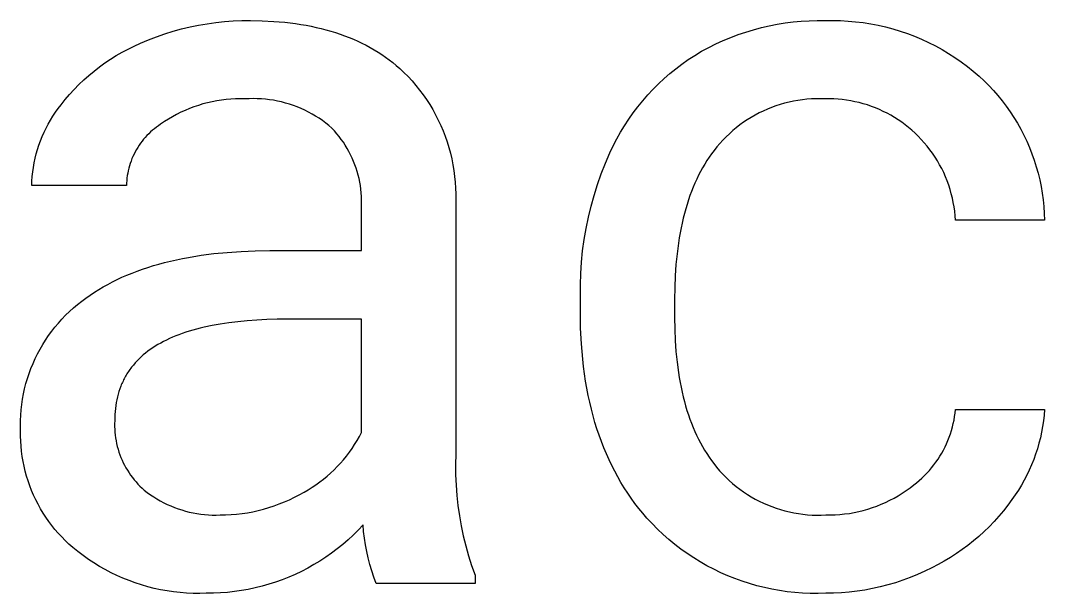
# Model space of a CAD drawing. Header units: millimetres. Extents: x -2163 to 4354, y -841 to 3711.
# Drawn here: x 4150.5 to 4214.8, y -265 to -229 of the extents above; entities that cross this region are included whole.
import ezdxf

# ---------------------------------------------------------------- set-up
doc = ezdxf.new("R2010")
doc.units = ezdxf.units.MM
doc.header["$MEASUREMENT"] = 0
doc.layers.add('Domyślny', color=7, linetype='Continuous', true_color=0x000000)

msp = doc.modelspace()

# ---------------------------------------------------------------- linework, layer by layer
at = {"layer": 'Domyślny'}
for p, q in [((4160.1, -229.704), (4160.628, -229.559)), ((4160.628, -229.559), (4161.16, -229.431)), ((4161.16, -229.431), (4161.697, -229.321)), ((4161.697, -229.321), (4162.236, -229.228)), ((4162.236, -229.228), (4162.779, -229.153)), ((4162.779, -229.153), (4163.323, -229.096)), ((4163.323, -229.096), (4163.87, -229.057)), ((4163.87, -229.057), (4164.417, -229.037)), ((4164.417, -229.037), (4164.964, -229.034)), ((4164.964, -229.034), (4165.701, -229.046)), ((4165.701, -229.046), (4166.418, -229.081)), ((4166.418, -229.081), (4166.769, -229.107)), ((4166.769, -229.107), (4167.115, -229.139)), ((4167.115, -229.139), (4167.456, -229.177)), ((4167.456, -229.177), (4167.791, -229.221)), ((4167.791, -229.221), (4168.122, -229.271)), ((4168.122, -229.271), (4168.448, -229.327)), ((4168.448, -229.327), (4168.768, -229.388)), ((4168.768, -229.388), (4169.084, -229.456)), ((4169.084, -229.456), (4169.394, -229.529)), ((4169.394, -229.529), (4169.699, -229.608)), ((4169.699, -229.608), (4169.999, -229.693)), ((4196.071, -229.749), (4196.555, -229.603)), ((4196.555, -229.603), (4197.044, -229.473)), ((4197.044, -229.473), (4197.537, -229.359)), ((4197.537, -229.359), (4198.033, -229.262)), ((4198.033, -229.262), (4198.532, -229.182)), ((4198.532, -229.182), (4199.034, -229.119)), ((4199.034, -229.119), (4199.538, -229.072)), ((4199.538, -229.072), (4200.042, -229.042)), ((4200.042, -229.042), (4200.548, -229.03)), ((4200.548, -229.03), (4201.054, -229.034)), ((4201.054, -229.034), (4201.532, -229.026)), ((4201.532, -229.026), (4202.01, -229.035)), ((4202.01, -229.035), (4202.488, -229.06)), ((4202.488, -229.06), (4202.965, -229.102)), ((4202.965, -229.102), (4203.44, -229.16)), ((4203.44, -229.16), (4203.913, -229.234)), ((4203.913, -229.234), (4204.382, -229.325)), ((4204.382, -229.325), (4204.849, -229.432)), ((4204.849, -229.432), (4205.311, -229.554)), ((4205.311, -229.554), (4205.769, -229.693)), ((4158.045, -230.458), (4158.549, -230.244)), ((4158.549, -230.244), (4159.06, -230.047)), ((4159.06, -230.047), (4159.577, -229.867)), ((4159.577, -229.867), (4160.1, -229.704)), ((4169.999, -229.693), (4170.295, -229.784)), ((4170.295, -229.784), (4170.585, -229.88)), ((4170.585, -229.88), (4170.87, -229.983)), ((4170.87, -229.983), (4171.15, -230.091)), ((4171.15, -230.091), (4171.425, -230.205)), ((4171.425, -230.205), (4171.695, -230.325)), ((4194.652, -230.284), (4195.119, -230.09)), ((4195.119, -230.09), (4195.592, -229.911)), ((4195.592, -229.911), (4196.071, -229.749)), ((4205.769, -229.693), (4206.222, -229.848)), ((4206.222, -229.848), (4206.669, -230.017)), ((4206.669, -230.017), (4207.111, -230.203)), ((4207.111, -230.203), (4207.545, -230.403)), ((4156.9, -231.02), (4157.275, -230.819)), ((4157.275, -230.819), (4157.657, -230.632)), ((4157.657, -230.632), (4158.045, -230.458)), ((4171.695, -230.325), (4171.96, -230.451)), ((4171.96, -230.451), (4172.219, -230.583)), ((4172.219, -230.583), (4172.474, -230.721)), ((4172.474, -230.721), (4172.724, -230.864)), ((4172.724, -230.864), (4172.968, -231.013)), ((4193.294, -230.959), (4193.739, -230.719)), ((4193.739, -230.719), (4194.192, -230.494)), ((4194.192, -230.494), (4194.652, -230.284)), ((4207.545, -230.403), (4207.973, -230.618)), ((4207.973, -230.618), (4208.392, -230.848)), ((4208.392, -230.848), (4208.804, -231.092)), ((4155.818, -231.695), (4156.171, -231.458)), ((4156.171, -231.458), (4156.532, -231.233)), ((4156.532, -231.233), (4156.9, -231.02)), ((4172.968, -231.013), (4173.208, -231.169)), ((4173.208, -231.169), (4173.443, -231.33)), ((4173.443, -231.33), (4173.672, -231.497)), ((4173.672, -231.497), (4173.896, -231.669)), ((4192.058, -231.759), (4192.453, -231.48)), ((4192.453, -231.48), (4192.857, -231.214)), ((4192.857, -231.214), (4193.294, -230.959)), ((4208.804, -231.092), (4209.207, -231.351)), ((4209.207, -231.351), (4209.6, -231.623)), ((4155.137, -232.206), (4155.473, -231.945)), ((4155.473, -231.945), (4155.818, -231.695)), ((4173.896, -231.669), (4174.116, -231.848)), ((4174.116, -231.848), (4174.33, -232.033)), ((4174.33, -232.033), (4174.599, -232.287)), ((4191.298, -232.358), (4191.673, -232.052)), ((4191.673, -232.052), (4192.058, -231.759)), ((4209.6, -231.623), (4209.984, -231.908)), ((4209.984, -231.908), (4210.358, -232.206)), ((4154.185, -233.054), (4154.493, -232.761)), ((4154.493, -232.761), (4154.81, -232.478)), ((4154.81, -232.478), (4155.137, -232.206)), ((4174.599, -232.287), (4174.858, -232.551)), ((4174.858, -232.551), (4175.109, -232.823)), ((4175.109, -232.823), (4175.35, -233.103)), ((4190.58, -233.007), (4190.934, -232.676)), ((4190.934, -232.676), (4191.298, -232.358)), ((4210.358, -232.206), (4210.722, -232.517)), ((4210.722, -232.517), (4211.033, -232.808)), ((4211.033, -232.808), (4211.334, -233.109)), ((4153.6, -233.672), (4153.887, -233.358)), ((4153.887, -233.358), (4154.185, -233.054)), ((4175.35, -233.103), (4175.582, -233.392)), ((4175.582, -233.392), (4175.803, -233.689)), ((4189.909, -233.704), (4190.239, -233.35)), ((4190.239, -233.35), (4190.58, -233.007)), ((4211.334, -233.109), (4211.625, -233.42)), ((4211.625, -233.42), (4211.905, -233.741)), ((4153.058, -234.328), (4153.324, -233.995)), ((4153.324, -233.995), (4153.6, -233.672)), ((4162.84, -234.072), (4162.549, -234.128)), ((4163.134, -234.027), (4162.84, -234.072)), ((4163.428, -233.991), (4163.134, -234.027)), ((4163.724, -233.966), (4163.428, -233.991)), ((4164.02, -233.951), (4163.724, -233.966)), ((4164.317, -233.946), (4164.02, -233.951)), ((4164.614, -233.951), (4164.317, -233.946)), ((4164.871, -233.936), (4164.614, -233.951)), ((4165.128, -233.931), (4164.871, -233.936)), ((4165.386, -233.935), (4165.128, -233.931)), ((4165.643, -233.947), (4165.386, -233.935)), ((4165.899, -233.968), (4165.643, -233.947)), ((4166.155, -233.999), (4165.899, -233.968)), ((4166.41, -234.038), (4166.155, -233.999)), ((4166.663, -234.085), (4166.41, -234.038)), ((4166.914, -234.142), (4166.663, -234.085)), ((4175.803, -233.689), (4176.015, -233.993)), ((4176.015, -233.993), (4176.216, -234.303)), ((4189.287, -234.444), (4189.591, -234.069)), ((4189.591, -234.069), (4189.909, -233.704)), ((4199.063, -234.094), (4198.783, -234.153)), ((4199.344, -234.044), (4199.063, -234.094)), ((4199.627, -234.004), (4199.344, -234.044)), ((4199.911, -233.974), (4199.627, -234.004)), ((4200.197, -233.953), (4199.911, -233.974)), ((4200.482, -233.942), (4200.197, -233.953)), ((4200.768, -233.942), (4200.482, -233.942)), ((4201.054, -233.951), (4200.768, -233.942)), ((4201.323, -233.948), (4201.054, -233.951)), ((4201.592, -233.954), (4201.323, -233.948)), ((4201.861, -233.97), (4201.592, -233.954)), ((4202.129, -233.995), (4201.861, -233.97)), ((4202.396, -234.028), (4202.129, -233.995)), ((4202.661, -234.071), (4202.396, -234.028)), ((4202.925, -234.123), (4202.661, -234.071)), ((4211.905, -233.741), (4212.173, -234.071)), ((4212.173, -234.071), (4212.431, -234.41)), ((4152.713, -234.79), (4152.881, -234.556)), ((4152.881, -234.556), (4153.058, -234.328)), ((4160.855, -234.668), (4160.585, -234.791)), ((4161.129, -234.554), (4160.855, -234.668)), ((4161.407, -234.449), (4161.129, -234.554)), ((4161.688, -234.354), (4161.407, -234.449)), ((4161.972, -234.269), (4161.688, -234.354)), ((4162.259, -234.193), (4161.972, -234.269)), ((4162.549, -234.128), (4162.259, -234.193)), ((4167.163, -234.207), (4166.914, -234.142)), ((4167.41, -234.281), (4167.163, -234.207)), ((4167.654, -234.363), (4167.41, -234.281)), ((4167.895, -234.454), (4167.654, -234.363)), ((4168.132, -234.553), (4167.895, -234.454)), ((4168.366, -234.66), (4168.132, -234.553)), ((4168.597, -234.776), (4168.366, -234.66)), ((4176.216, -234.303), (4176.406, -234.621)), ((4176.406, -234.621), (4176.585, -234.945)), ((4188.995, -234.83), (4189.287, -234.444)), ((4197.164, -234.709), (4196.907, -234.834)), ((4197.425, -234.593), (4197.164, -234.709)), ((4197.691, -234.487), (4197.425, -234.593)), ((4197.959, -234.389), (4197.691, -234.487)), ((4198.231, -234.301), (4197.959, -234.389)), ((4198.506, -234.222), (4198.231, -234.301)), ((4198.783, -234.153), (4198.506, -234.222)), ((4203.188, -234.183), (4202.925, -234.123)), ((4203.448, -234.253), (4203.188, -234.183)), ((4203.705, -234.331), (4203.448, -234.253)), ((4203.96, -234.418), (4203.705, -234.331)), ((4204.211, -234.513), (4203.96, -234.418)), ((4204.46, -234.617), (4204.211, -234.513)), ((4204.704, -234.73), (4204.46, -234.617)), ((4204.945, -234.85), (4204.704, -234.73)), ((4212.431, -234.41), (4212.676, -234.758)), ((4212.676, -234.758), (4212.909, -235.114)), ((4152.256, -235.526), (4152.399, -235.276)), ((4152.399, -235.276), (4152.552, -235.03)), ((4152.552, -235.03), (4152.713, -234.79)), ((4159.553, -235.375), (4159.308, -235.543)), ((4159.803, -235.216), (4159.553, -235.375)), ((4160.059, -235.065), (4159.803, -235.216)), ((4160.32, -234.924), (4160.059, -235.065)), ((4160.585, -234.791), (4160.32, -234.924)), ((4168.823, -234.899), (4168.597, -234.776)), ((4169.044, -235.03), (4168.823, -234.899)), ((4169.262, -235.168), (4169.044, -235.03)), ((4169.474, -235.314), (4169.262, -235.168)), ((4169.681, -235.467), (4169.474, -235.314)), ((4176.585, -234.945), (4176.753, -235.275)), ((4176.753, -235.275), (4176.909, -235.61)), ((4188.451, -235.631), (4188.716, -235.226)), ((4188.716, -235.226), (4188.995, -234.83)), ((4196.163, -235.26), (4195.926, -235.419)), ((4196.406, -235.109), (4196.163, -235.26)), ((4196.654, -234.967), (4196.406, -235.109)), ((4196.907, -234.834), (4196.654, -234.967)), ((4205.181, -234.979), (4204.945, -234.85)), ((4205.413, -235.116), (4205.181, -234.979)), ((4205.64, -235.26), (4205.413, -235.116)), ((4205.862, -235.412), (4205.64, -235.26)), ((4212.909, -235.114), (4213.131, -235.478)), ((4151.878, -236.306), (4151.995, -236.042)), ((4151.995, -236.042), (4152.121, -235.782)), ((4152.121, -235.782), (4152.256, -235.526)), ((4158.683, -236.026), (4158.568, -236.135)), ((4158.801, -235.921), (4158.683, -236.026)), ((4158.923, -235.82), (4158.801, -235.921)), ((4159.048, -235.723), (4158.923, -235.82)), ((4159.176, -235.631), (4159.048, -235.723)), ((4159.308, -235.543), (4159.176, -235.631)), ((4169.882, -235.627), (4169.681, -235.467)), ((4170.078, -235.795), (4169.882, -235.627)), ((4170.232, -235.961), (4170.078, -235.795)), ((4170.381, -236.132), (4170.232, -235.961)), ((4176.909, -235.61), (4177.054, -235.95)), ((4177.054, -235.95), (4177.188, -236.296)), ((4187.964, -236.466), (4188.2, -236.044)), ((4188.2, -236.044), (4188.451, -235.631)), ((4195.248, -235.943), (4195.034, -236.133)), ((4195.468, -235.76), (4195.248, -235.943)), ((4195.694, -235.586), (4195.468, -235.76)), ((4195.926, -235.419), (4195.694, -235.586)), ((4206.079, -235.571), (4205.862, -235.412)), ((4206.291, -235.738), (4206.079, -235.571)), ((4206.496, -235.912), (4206.291, -235.738)), ((4206.696, -236.092), (4206.496, -235.912)), ((4213.131, -235.478), (4213.339, -235.849)), ((4213.339, -235.849), (4213.535, -236.227)), ((4151.671, -236.846), (4151.77, -236.574)), ((4151.77, -236.574), (4151.878, -236.306)), ((4158.148, -236.608), (4158.053, -236.735)), ((4158.247, -236.484), (4158.148, -236.608)), ((4158.35, -236.364), (4158.247, -236.484)), ((4158.457, -236.248), (4158.35, -236.364)), ((4158.568, -236.135), (4158.457, -236.248)), ((4170.523, -236.308), (4170.381, -236.132)), ((4170.66, -236.489), (4170.523, -236.308)), ((4170.79, -236.675), (4170.66, -236.489)), ((4170.914, -236.864), (4170.79, -236.675)), ((4177.188, -236.296), (4177.309, -236.645)), ((4177.309, -236.645), (4177.419, -236.999)), ((4187.742, -236.896), (4187.964, -236.466)), ((4194.628, -236.535), (4194.435, -236.746)), ((4194.828, -236.33), (4194.628, -236.535)), ((4195.034, -236.133), (4194.828, -236.33)), ((4206.897, -236.288), (4206.696, -236.092)), ((4207.092, -236.49), (4206.897, -236.288)), ((4207.28, -236.699), (4207.092, -236.49)), ((4213.535, -236.227), (4213.717, -236.612)), ((4213.717, -236.612), (4213.887, -237.002)), ((4151.503, -237.398), (4151.583, -237.12)), ((4151.583, -237.12), (4151.671, -236.846)), ((4157.718, -237.271), (4157.646, -237.412)), ((4157.795, -237.133), (4157.718, -237.271)), ((4157.876, -236.997), (4157.795, -237.133)), ((4157.962, -236.864), (4157.876, -236.997)), ((4158.053, -236.735), (4157.962, -236.864)), ((4171.032, -237.058), (4170.914, -236.864)), ((4171.142, -237.256), (4171.032, -237.058)), ((4171.246, -237.457), (4171.142, -237.256)), ((4177.419, -236.999), (4177.516, -237.356)), ((4187.535, -237.334), (4187.742, -236.896)), ((4194.072, -237.187), (4193.92, -237.392)), ((4194.25, -236.963), (4194.072, -237.187)), ((4194.435, -236.746), (4194.25, -236.963)), ((4207.46, -236.915), (4207.28, -236.699)), ((4207.633, -237.137), (4207.46, -236.915)), ((4207.797, -237.364), (4207.633, -237.137)), ((4213.887, -237.002), (4214.043, -237.398)), ((4151.323, -238.246), (4151.373, -237.961)), ((4151.373, -237.961), (4151.433, -237.679)), ((4151.433, -237.679), (4151.503, -237.398)), ((4157.458, -237.848), (4157.406, -237.997)), ((4157.516, -237.701), (4157.458, -237.848)), ((4157.578, -237.555), (4157.516, -237.701)), ((4157.646, -237.412), (4157.578, -237.555)), ((4171.343, -237.662), (4171.246, -237.457)), ((4171.433, -237.87), (4171.343, -237.662)), ((4171.516, -238.081), (4171.433, -237.87)), ((4177.516, -237.356), (4177.601, -237.716)), ((4177.601, -237.716), (4177.674, -238.079)), ((4187.252, -237.988), (4187.535, -237.334)), ((4193.629, -237.819), (4193.491, -238.041)), ((4193.772, -237.603), (4193.629, -237.819)), ((4193.92, -237.392), (4193.772, -237.603)), ((4207.954, -237.597), (4207.797, -237.364)), ((4208.102, -237.836), (4207.954, -237.597)), ((4208.243, -238.079), (4208.102, -237.836)), ((4214.043, -237.398), (4214.185, -237.8)), ((4214.185, -237.8), (4214.314, -238.206)), ((4151.253, -238.819), (4151.283, -238.532)), ((4151.283, -238.532), (4151.323, -238.246)), ((4157.247, -238.61), (4157.22, -238.766)), ((4157.279, -238.455), (4157.247, -238.61)), ((4157.316, -238.301), (4157.279, -238.455)), ((4157.358, -238.148), (4157.316, -238.301)), ((4157.406, -237.997), (4157.358, -238.148)), ((4171.592, -238.295), (4171.516, -238.081)), ((4171.661, -238.511), (4171.592, -238.295)), ((4171.722, -238.729), (4171.661, -238.511)), ((4177.674, -238.079), (4177.734, -238.444)), ((4177.734, -238.444), (4177.782, -238.811)), ((4186.991, -238.652), (4187.252, -237.988)), ((4193.23, -238.502), (4193.107, -238.741)), ((4193.358, -238.269), (4193.23, -238.502)), ((4193.491, -238.041), (4193.358, -238.269)), ((4208.374, -238.328), (4208.243, -238.079)), ((4208.497, -238.58), (4208.374, -238.328)), ((4208.611, -238.837), (4208.497, -238.58)), ((4214.314, -238.206), (4214.428, -238.616)), ((4214.428, -238.616), (4214.529, -239.029)), ((4151.222, -239.396), (4151.232, -239.107)), ((4151.232, -239.107), (4151.253, -238.819)), ((4157.172, -239.238), (4157.166, -239.396)), ((4157.183, -239.08), (4157.172, -239.238)), ((4157.199, -238.922), (4157.183, -239.08)), ((4157.22, -238.766), (4157.199, -238.922)), ((4171.776, -238.949), (4171.722, -238.729)), ((4171.822, -239.171), (4171.776, -238.949)), ((4171.86, -239.394), (4171.822, -239.171)), ((4177.782, -238.811), (4177.817, -239.18)), ((4177.817, -239.18), (4177.84, -239.549)), ((4186.754, -239.324), (4186.991, -238.652)), ((4192.874, -239.236), (4192.765, -239.492)), ((4192.988, -238.986), (4192.874, -239.236)), ((4193.107, -238.741), (4192.988, -238.986)), ((4208.716, -239.098), (4208.611, -238.837)), ((4208.811, -239.362), (4208.716, -239.098)), ((4214.529, -239.029), (4214.615, -239.446)), ((4157.166, -239.396), (4151.222, -239.396)), ((4171.891, -239.619), (4171.86, -239.394)), ((4171.915, -239.844), (4171.891, -239.619)), ((4171.93, -240.07), (4171.915, -239.844)), ((4177.84, -239.549), (4177.85, -239.919)), ((4186.539, -240.004), (4186.754, -239.324)), ((4192.661, -239.754), (4192.562, -240.021)), ((4192.765, -239.492), (4192.661, -239.754)), ((4208.898, -239.629), (4208.811, -239.362)), ((4208.975, -239.899), (4208.898, -239.629)), ((4209.042, -240.172), (4208.975, -239.899)), ((4214.615, -239.446), (4214.687, -239.866)), ((4214.687, -239.866), (4214.744, -240.288)), ((4171.938, -240.297), (4171.93, -240.07)), ((4171.931, -240.75), (4171.939, -240.523)), ((4171.939, -240.523), (4171.938, -240.297)), ((4177.85, -239.919), (4177.847, -240.289)), ((4177.847, -240.289), (4177.847, -256.259)), ((4186.348, -240.691), (4186.539, -240.004)), ((4192.468, -240.294), (4192.378, -240.572)), ((4192.562, -240.021), (4192.468, -240.294)), ((4209.1, -240.447), (4209.042, -240.172)), ((4209.149, -240.724), (4209.1, -240.447)), ((4214.744, -240.288), (4214.787, -240.711)), ((4171.931, -243.477), (4171.931, -240.75)), ((4186.18, -241.384), (4186.348, -240.691)), ((4192.214, -241.146), (4192.139, -241.442)), ((4192.294, -240.856), (4192.214, -241.146)), ((4192.378, -240.572), (4192.294, -240.856)), ((4209.187, -241.002), (4209.149, -240.724)), ((4209.216, -241.281), (4209.187, -241.002)), ((4214.787, -240.711), (4214.816, -241.136)), ((4214.816, -241.136), (4214.83, -241.561)), ((4186.036, -242.083), (4186.18, -241.384)), ((4192.069, -241.743), (4192.003, -242.049)), ((4192.139, -241.442), (4192.069, -241.743)), ((4209.236, -241.561), (4209.216, -241.281)), ((4214.83, -241.561), (4209.236, -241.561)), ((4185.916, -242.786), (4186.036, -242.083)), ((4191.943, -242.362), (4191.887, -242.68)), ((4192.003, -242.049), (4191.943, -242.362)), ((4185.82, -243.492), (4185.916, -242.786)), ((4191.836, -243.003), (4191.749, -243.668)), ((4191.887, -242.68), (4191.836, -243.003)), ((4161.851, -243.768), (4162.664, -243.663)), ((4162.664, -243.663), (4163.504, -243.582)), ((4163.504, -243.582), (4164.369, -243.524)), ((4164.369, -243.524), (4165.261, -243.489)), ((4165.261, -243.489), (4166.179, -243.477)), ((4166.179, -243.477), (4171.931, -243.477)), ((4185.748, -244.202), (4185.82, -243.492)), ((4191.749, -243.668), (4191.681, -244.354)), ((4158.858, -244.419), (4159.209, -244.317)), ((4159.209, -244.317), (4159.567, -244.221)), ((4159.567, -244.221), (4159.931, -244.131)), ((4159.931, -244.131), (4160.302, -244.047)), ((4160.302, -244.047), (4160.68, -243.968)), ((4160.68, -243.968), (4161.063, -243.896)), ((4161.063, -243.896), (4161.851, -243.768)), ((4185.701, -244.913), (4185.748, -244.202)), ((4191.681, -244.354), (4191.633, -245.064)), ((4156.888, -245.151), (4157.2, -245.014)), ((4157.2, -245.014), (4157.518, -244.883)), ((4157.518, -244.883), (4157.844, -244.758)), ((4157.844, -244.758), (4158.175, -244.639)), ((4158.175, -244.639), (4158.513, -244.526)), ((4158.513, -244.526), (4158.858, -244.419)), ((4185.678, -245.626), (4185.701, -244.913)), ((4155.705, -245.755), (4155.991, -245.595)), ((4155.991, -245.595), (4156.283, -245.441)), ((4156.283, -245.441), (4156.582, -245.293)), ((4156.582, -245.293), (4156.888, -245.151)), ((4185.679, -246.339), (4185.678, -245.626)), ((4191.633, -245.064), (4191.604, -245.796)), ((4154.626, -246.452), (4154.886, -246.269)), ((4154.886, -246.269), (4155.152, -246.092)), ((4155.152, -246.092), (4155.425, -245.92)), ((4155.425, -245.92), (4155.705, -245.755)), ((4191.604, -245.796), (4191.594, -246.55)), ((4153.837, -247.072), (4154.093, -246.856)), ((4154.093, -246.856), (4154.356, -246.65)), ((4154.356, -246.65), (4154.626, -246.452)), ((4185.679, -247.333), (4185.679, -246.339)), ((4191.594, -246.55), (4191.594, -247.664)), ((4153.117, -247.771), (4153.349, -247.53)), ((4153.349, -247.53), (4153.589, -247.297)), ((4153.589, -247.297), (4153.837, -247.072)), ((4185.695, -248.345), (4185.679, -247.333)), ((4152.678, -248.276), (4152.893, -248.019)), ((4152.893, -248.019), (4153.117, -247.771)), ((4162.544, -248.178), (4162.045, -248.284)), ((4163.064, -248.085), (4162.544, -248.178)), ((4163.605, -248.004), (4163.064, -248.085)), ((4164.167, -247.935), (4163.605, -248.004)), ((4164.751, -247.879), (4164.167, -247.935)), ((4165.356, -247.836), (4164.751, -247.879)), ((4165.982, -247.805), (4165.356, -247.836)), ((4166.629, -247.786), (4165.982, -247.805)), ((4167.298, -247.78), (4166.629, -247.786)), ((4171.931, -247.78), (4167.298, -247.78)), ((4171.931, -254.886), (4171.931, -247.78)), ((4191.594, -247.664), (4191.604, -248.399)), ((4152.087, -249.087), (4152.275, -248.81)), ((4152.275, -248.81), (4152.472, -248.539)), ((4152.472, -248.539), (4152.678, -248.276)), ((4160.262, -248.831), (4160.063, -248.914)), ((4160.467, -248.752), (4160.262, -248.831)), ((4160.676, -248.676), (4160.467, -248.752)), ((4160.891, -248.603), (4160.676, -248.676)), ((4161.111, -248.533), (4160.891, -248.603)), ((4161.337, -248.466), (4161.111, -248.533)), ((4161.568, -248.402), (4161.337, -248.466)), ((4161.804, -248.341), (4161.568, -248.402)), ((4162.045, -248.284), (4161.804, -248.341)), ((4185.744, -249.329), (4185.695, -248.345)), ((4191.604, -248.399), (4191.633, -249.112)), ((4151.742, -249.66), (4151.91, -249.371)), ((4151.91, -249.371), (4152.087, -249.087)), ((4158.981, -249.474), (4158.819, -249.578)), ((4159.148, -249.373), (4158.981, -249.474)), ((4159.321, -249.275), (4159.148, -249.373)), ((4159.498, -249.18), (4159.321, -249.275)), ((4159.681, -249.088), (4159.498, -249.18)), ((4159.87, -248.999), (4159.681, -249.088)), ((4160.063, -248.914), (4159.87, -248.999)), ((4185.781, -249.811), (4185.744, -249.329)), ((4191.633, -249.112), (4191.681, -249.804)), ((4151.436, -250.256), (4151.584, -249.955)), ((4151.584, -249.955), (4151.742, -249.66)), ((4158.09, -250.146), (4157.96, -250.269)), ((4158.225, -250.026), (4158.09, -250.146)), ((4158.366, -249.909), (4158.225, -250.026)), ((4158.512, -249.796), (4158.366, -249.909)), ((4158.663, -249.685), (4158.512, -249.796)), ((4158.819, -249.578), (4158.663, -249.685)), ((4185.825, -250.286), (4185.781, -249.811)), ((4191.681, -249.804), (4191.748, -250.475)), ((4151.172, -250.871), (4151.299, -250.561)), ((4151.299, -250.561), (4151.436, -250.256)), ((4157.493, -250.791), (4157.44, -250.86)), ((4157.547, -250.723), (4157.493, -250.791)), ((4157.602, -250.656), (4157.547, -250.723)), ((4157.716, -250.524), (4157.602, -250.656)), ((4157.835, -250.395), (4157.716, -250.524)), ((4157.96, -250.269), (4157.835, -250.395)), ((4185.878, -250.755), (4185.825, -250.286)), ((4185.939, -251.217), (4185.878, -250.755)), ((4191.748, -250.475), (4191.835, -251.124)), ((4150.952, -251.502), (4151.056, -251.185)), ((4151.056, -251.185), (4151.172, -250.871)), ((4157.069, -251.439), (4157.029, -251.515)), ((4157.111, -251.364), (4157.069, -251.439)), ((4157.154, -251.29), (4157.111, -251.364)), ((4157.198, -251.216), (4157.154, -251.29)), ((4157.244, -251.143), (4157.198, -251.216)), ((4157.291, -251.071), (4157.244, -251.143)), ((4157.34, -251), (4157.291, -251.071)), ((4157.389, -250.93), (4157.34, -251)), ((4157.44, -250.86), (4157.389, -250.93)), ((4186.009, -251.671), (4185.939, -251.217)), ((4191.835, -251.124), (4191.885, -251.44)), ((4191.885, -251.44), (4191.94, -251.752)), ((4150.775, -252.148), (4150.858, -251.824)), ((4150.858, -251.824), (4150.952, -251.502)), ((4156.814, -251.986), (4156.753, -252.149)), ((4156.846, -251.906), (4156.814, -251.986)), ((4156.88, -251.826), (4156.846, -251.906)), ((4156.915, -251.747), (4156.88, -251.826)), ((4156.952, -251.669), (4156.915, -251.747)), ((4156.989, -251.591), (4156.952, -251.669)), ((4157.029, -251.515), (4156.989, -251.591)), ((4186.086, -252.12), (4186.009, -251.671)), ((4186.172, -252.561), (4186.086, -252.12)), ((4191.94, -251.752), (4192, -252.057)), ((4192, -252.057), (4192.065, -252.358)), ((4150.643, -252.804), (4150.703, -252.475)), ((4150.703, -252.475), (4150.775, -252.148)), ((4156.601, -252.658), (4156.562, -252.834)), ((4156.647, -252.485), (4156.601, -252.658)), ((4156.697, -252.316), (4156.647, -252.485)), ((4156.753, -252.149), (4156.697, -252.316)), ((4186.265, -252.995), (4186.172, -252.561)), ((4192.065, -252.358), (4192.135, -252.653)), ((4192.135, -252.653), (4192.21, -252.943)), ((4150.556, -253.467), (4150.594, -253.135)), ((4150.594, -253.135), (4150.643, -252.804)), ((4156.474, -253.38), (4156.456, -253.568)), ((4156.498, -253.195), (4156.474, -253.38)), ((4156.527, -253.013), (4156.498, -253.195)), ((4156.562, -252.834), (4156.527, -253.013)), ((4186.367, -253.423), (4186.265, -252.995)), ((4192.21, -252.943), (4192.289, -253.227)), ((4192.289, -253.227), (4192.373, -253.506)), ((4150.515, -254.135), (4150.53, -253.801)), ((4150.53, -253.801), (4150.556, -253.467)), ((4156.434, -253.954), (4156.432, -254.151)), ((4156.442, -253.759), (4156.434, -253.954)), ((4156.456, -253.568), (4156.442, -253.759)), ((4186.477, -253.844), (4186.367, -253.423)), ((4186.596, -254.258), (4186.477, -253.844)), ((4192.373, -253.506), (4192.462, -253.78)), ((4192.462, -253.78), (4192.556, -254.048)), ((4192.556, -254.048), (4192.654, -254.311)), ((4209.145, -254.112), (4209.183, -253.893)), ((4209.183, -253.893), (4209.213, -253.672)), ((4209.213, -253.672), (4209.236, -253.45)), ((4209.236, -253.45), (4214.83, -253.45)), ((4214.801, -253.808), (4214.761, -254.164)), ((4214.83, -253.45), (4214.801, -253.808)), ((4150.512, -254.47), (4150.515, -254.135)), ((4150.521, -254.804), (4150.512, -254.47)), ((4156.432, -254.151), (4156.425, -254.333)), ((4156.425, -254.333), (4156.425, -254.514)), ((4156.425, -254.514), (4156.431, -254.695)), ((4156.431, -254.695), (4156.443, -254.876)), ((4186.722, -254.666), (4186.596, -254.258)), ((4186.856, -255.066), (4186.722, -254.666)), ((4192.654, -254.311), (4192.757, -254.569)), ((4192.757, -254.569), (4192.866, -254.821)), ((4208.988, -254.762), (4209.048, -254.547)), ((4209.048, -254.547), (4209.1, -254.33)), ((4209.1, -254.33), (4209.145, -254.112)), ((4214.709, -254.519), (4214.645, -254.872)), ((4214.761, -254.164), (4214.709, -254.519)), ((4150.519, -255.123), (4150.521, -254.804)), ((4150.528, -255.441), (4150.519, -255.123)), ((4156.443, -254.876), (4156.461, -255.057)), ((4156.461, -255.057), (4156.485, -255.237)), ((4156.485, -255.237), (4156.515, -255.415)), ((4171.651, -255.402), (4171.796, -255.146)), ((4171.796, -255.146), (4171.931, -254.886)), ((4186.999, -255.46), (4186.856, -255.066)), ((4192.866, -254.821), (4192.979, -255.068)), ((4192.979, -255.068), (4193.096, -255.309)), ((4193.096, -255.309), (4193.219, -255.545)), ((4208.767, -255.392), (4208.848, -255.184)), ((4208.848, -255.184), (4208.922, -254.974)), ((4208.922, -254.974), (4208.988, -254.762)), ((4214.569, -255.222), (4214.482, -255.57)), ((4214.645, -254.872), (4214.569, -255.222)), ((4150.548, -255.758), (4150.528, -255.441)), ((4150.578, -256.075), (4150.548, -255.758)), ((4156.515, -255.415), (4156.552, -255.593)), ((4156.552, -255.593), (4156.594, -255.77)), ((4156.594, -255.77), (4156.642, -255.945)), ((4156.642, -255.945), (4156.696, -256.118)), ((4171.168, -256.137), (4171.337, -255.898)), ((4171.337, -255.898), (4171.498, -255.652)), ((4171.498, -255.652), (4171.651, -255.402)), ((4187.15, -255.847), (4186.999, -255.46)), ((4187.309, -256.228), (4187.15, -255.847)), ((4193.219, -255.545), (4193.346, -255.776)), ((4193.346, -255.776), (4193.478, -256.002)), ((4208.483, -255.997), (4208.585, -255.798)), ((4208.585, -255.798), (4208.679, -255.597)), ((4208.679, -255.597), (4208.767, -255.392)), ((4214.383, -255.915), (4214.272, -256.256)), ((4214.482, -255.57), (4214.383, -255.915)), ((4150.62, -256.391), (4150.578, -256.075)), ((4150.672, -256.704), (4150.62, -256.391)), ((4156.696, -256.118), (4156.755, -256.289)), ((4156.755, -256.289), (4156.821, -256.458)), ((4156.821, -256.458), (4156.892, -256.625)), ((4156.892, -256.625), (4156.968, -256.789)), ((4170.612, -256.82), (4170.805, -256.599)), ((4170.805, -256.599), (4170.99, -256.371)), ((4170.99, -256.371), (4171.168, -256.137)), ((4177.847, -256.259), (4177.832, -256.905)), ((4187.476, -256.601), (4187.309, -256.228)), ((4187.651, -256.968), (4187.476, -256.601)), ((4193.478, -256.002), (4193.615, -256.222)), ((4193.615, -256.222), (4193.757, -256.437)), ((4193.757, -256.437), (4193.904, -256.646)), ((4208.013, -256.753), (4208.14, -256.57)), ((4208.14, -256.57), (4208.261, -256.383)), ((4208.261, -256.383), (4208.375, -256.191)), ((4208.375, -256.191), (4208.483, -255.997)), ((4214.15, -256.593), (4214.017, -256.926)), ((4214.272, -256.256), (4214.15, -256.593)), ((4150.735, -257.016), (4150.672, -256.704)), ((4150.809, -257.326), (4150.735, -257.016)), ((4156.968, -256.789), (4157.051, -256.951)), ((4157.051, -256.951), (4157.138, -257.11)), ((4157.138, -257.11), (4157.231, -257.266)), ((4157.231, -257.266), (4157.329, -257.419)), ((4169.991, -257.443), (4170.205, -257.243)), ((4170.205, -257.243), (4170.412, -257.035)), ((4170.412, -257.035), (4170.612, -256.82)), ((4177.832, -256.905), (4177.839, -257.55)), ((4187.834, -257.328), (4187.651, -256.968)), ((4193.904, -256.646), (4194.055, -256.85)), ((4194.055, -256.85), (4194.235, -257.074)), ((4194.235, -257.074), (4194.422, -257.292)), ((4207.596, -257.275), (4207.741, -257.105)), ((4207.741, -257.105), (4207.88, -256.931)), ((4207.88, -256.931), (4208.013, -256.753)), ((4213.873, -257.255), (4213.717, -257.578)), ((4214.017, -256.926), (4213.873, -257.255)), ((4150.893, -257.633), (4150.809, -257.326)), ((4150.987, -257.937), (4150.893, -257.633)), ((4157.329, -257.419), (4157.432, -257.568)), ((4157.432, -257.568), (4157.54, -257.713)), ((4157.54, -257.713), (4157.653, -257.855)), ((4157.653, -257.855), (4157.77, -257.994)), ((4169.31, -258.001), (4169.543, -257.822)), ((4169.543, -257.822), (4169.77, -257.637)), ((4169.77, -257.637), (4169.991, -257.443)), ((4177.839, -257.55), (4177.867, -258.195)), ((4188.026, -257.681), (4187.834, -257.328)), ((4188.225, -258.027), (4188.026, -257.681)), ((4194.422, -257.292), (4194.617, -257.504)), ((4194.617, -257.504), (4194.818, -257.708)), ((4194.818, -257.708), (4195.027, -257.906)), ((4195.027, -257.906), (4195.242, -258.096)), ((4206.792, -258.043), (4206.963, -257.9)), ((4206.963, -257.9), (4207.129, -257.752)), ((4207.129, -257.752), (4207.29, -257.598)), ((4207.29, -257.598), (4207.446, -257.439)), ((4207.446, -257.439), (4207.596, -257.275)), ((4213.551, -257.896), (4213.375, -258.208)), ((4213.717, -257.578), (4213.551, -257.896)), ((4151.092, -258.237), (4150.987, -257.937)), ((4151.207, -258.534), (4151.092, -258.237)), ((4151.333, -258.826), (4151.207, -258.534)), ((4157.77, -257.994), (4157.893, -258.128)), ((4157.893, -258.128), (4158.019, -258.258)), ((4158.019, -258.258), (4158.15, -258.383)), ((4158.15, -258.383), (4158.285, -258.504)), ((4158.285, -258.504), (4158.478, -258.654)), ((4168.321, -258.631), (4168.576, -258.486)), ((4168.576, -258.486), (4168.826, -258.333)), ((4168.826, -258.333), (4169.071, -258.171)), ((4169.071, -258.171), (4169.31, -258.001)), ((4177.867, -258.195), (4177.916, -258.839)), ((4188.433, -258.367), (4188.225, -258.027)), ((4188.649, -258.7), (4188.433, -258.367)), ((4195.242, -258.096), (4195.464, -258.278)), ((4195.464, -258.278), (4195.692, -258.453)), ((4195.692, -258.453), (4195.926, -258.62)), ((4205.891, -258.703), (4206.139, -258.537)), ((4206.139, -258.537), (4206.381, -258.363)), ((4206.381, -258.363), (4206.616, -258.18)), ((4206.616, -258.18), (4206.792, -258.043)), ((4213.188, -258.514), (4212.991, -258.814)), ((4213.375, -258.208), (4213.188, -258.514)), ((4151.468, -259.114), (4151.333, -258.826)), ((4151.613, -259.398), (4151.468, -259.114)), ((4158.478, -258.654), (4158.675, -258.797)), ((4158.675, -258.797), (4158.878, -258.933)), ((4158.878, -258.933), (4159.085, -259.062)), ((4159.085, -259.062), (4159.296, -259.184)), ((4159.296, -259.184), (4159.512, -259.299)), ((4167.087, -259.253), (4167.403, -259.113)), ((4167.403, -259.113), (4167.714, -258.963)), ((4167.714, -258.963), (4168.02, -258.802)), ((4168.02, -258.802), (4168.321, -258.631)), ((4177.916, -258.839), (4177.986, -259.481)), ((4188.873, -259.026), (4188.649, -258.7)), ((4189.106, -259.345), (4188.873, -259.026)), ((4195.926, -258.62), (4196.166, -258.778)), ((4196.166, -258.778), (4196.411, -258.929)), ((4196.411, -258.929), (4196.66, -259.07)), ((4196.66, -259.07), (4196.915, -259.203)), ((4204.847, -259.278), (4205.116, -259.148)), ((4205.116, -259.148), (4205.379, -259.008)), ((4205.379, -259.008), (4205.638, -258.86)), ((4205.638, -258.86), (4205.891, -258.703)), ((4212.784, -259.107), (4212.52, -259.465)), ((4212.991, -258.814), (4212.784, -259.107)), ((4151.767, -259.676), (4151.613, -259.398)), ((4151.931, -259.949), (4151.767, -259.676)), ((4159.512, -259.299), (4159.731, -259.406)), ((4159.731, -259.406), (4159.954, -259.506)), ((4159.954, -259.506), (4160.18, -259.598)), ((4160.18, -259.598), (4160.409, -259.682)), ((4160.409, -259.682), (4160.64, -259.758)), ((4160.64, -259.758), (4160.875, -259.827)), ((4160.875, -259.827), (4161.111, -259.887)), ((4165.109, -259.865), (4165.446, -259.791)), ((4165.446, -259.791), (4165.781, -259.705)), ((4165.781, -259.705), (4166.113, -259.608)), ((4166.113, -259.608), (4166.441, -259.501)), ((4166.441, -259.501), (4166.766, -259.382)), ((4166.766, -259.382), (4167.087, -259.253)), ((4177.986, -259.481), (4178.078, -260.12)), ((4189.346, -259.657), (4189.106, -259.345)), ((4189.595, -259.963), (4189.346, -259.657)), ((4196.915, -259.203), (4197.174, -259.328)), ((4197.174, -259.328), (4197.437, -259.443)), ((4197.437, -259.443), (4197.704, -259.549)), ((4197.704, -259.549), (4197.975, -259.645)), ((4197.975, -259.645), (4198.249, -259.733)), ((4198.249, -259.733), (4198.525, -259.811)), ((4198.525, -259.811), (4198.804, -259.879)), ((4203.158, -259.856), (4203.447, -259.784)), ((4203.447, -259.784), (4203.734, -259.702)), ((4203.734, -259.702), (4204.018, -259.611)), ((4204.018, -259.611), (4204.298, -259.509)), ((4204.298, -259.509), (4204.575, -259.398)), ((4204.575, -259.398), (4204.847, -259.278)), ((4212.244, -259.815), (4211.957, -260.155)), ((4212.52, -259.465), (4212.244, -259.815)), ((4152.104, -260.216), (4151.931, -259.949)), ((4152.287, -260.476), (4152.104, -260.216)), ((4152.478, -260.731), (4152.287, -260.476)), ((4161.111, -259.887), (4161.349, -259.939)), ((4161.349, -259.939), (4161.59, -259.983)), ((4161.59, -259.983), (4161.831, -260.019)), ((4161.831, -260.019), (4162.073, -260.046)), ((4162.073, -260.046), (4162.317, -260.065)), ((4162.317, -260.065), (4162.56, -260.076)), ((4162.56, -260.076), (4162.804, -260.078)), ((4162.804, -260.078), (4163.048, -260.072)), ((4163.048, -260.072), (4163.394, -260.066)), ((4163.394, -260.066), (4163.739, -260.049)), ((4163.739, -260.049), (4164.084, -260.02)), ((4164.084, -260.02), (4164.427, -259.98)), ((4164.427, -259.98), (4164.769, -259.928)), ((4164.769, -259.928), (4165.109, -259.865)), ((4178.078, -260.12), (4178.19, -260.756)), ((4189.851, -260.262), (4189.595, -259.963)), ((4190.181, -260.617), (4189.851, -260.262)), ((4198.804, -259.879), (4199.086, -259.937)), ((4199.086, -259.937), (4199.369, -259.986)), ((4199.369, -259.986), (4199.653, -260.025)), ((4199.653, -260.025), (4199.939, -260.054)), ((4199.939, -260.054), (4200.226, -260.074)), ((4200.226, -260.074), (4200.513, -260.083)), ((4200.513, -260.083), (4200.8, -260.082)), ((4200.8, -260.082), (4201.087, -260.072)), ((4201.087, -260.072), (4201.385, -260.072)), ((4201.385, -260.072), (4201.683, -260.062)), ((4201.683, -260.062), (4201.981, -260.041)), ((4201.981, -260.041), (4202.277, -260.01)), ((4202.277, -260.01), (4202.573, -259.969)), ((4202.573, -259.969), (4202.866, -259.917)), ((4202.866, -259.917), (4203.158, -259.856)), ((4211.957, -260.155), (4211.659, -260.486)), ((4152.677, -260.979), (4152.478, -260.731)), ((4152.885, -261.22), (4152.677, -260.979)), ((4171.724, -261.018), (4171.41, -261.329)), ((4172.028, -260.696), (4171.724, -261.018)), ((4172.065, -261.115), (4172.028, -260.696)), ((4172.117, -261.532), (4172.065, -261.115)), ((4178.19, -260.756), (4178.323, -261.388)), ((4190.522, -260.961), (4190.181, -260.617)), ((4190.874, -261.293), (4190.522, -260.961)), ((4211.031, -261.116), (4210.702, -261.416)), ((4211.35, -260.806), (4211.031, -261.116)), ((4211.659, -260.486), (4211.35, -260.806)), ((4153.101, -261.453), (4152.885, -261.22)), ((4153.325, -261.679), (4153.101, -261.453)), ((4153.557, -261.898), (4153.325, -261.679)), ((4171.085, -261.63), (4170.75, -261.919)), ((4171.41, -261.329), (4171.085, -261.63)), ((4172.182, -261.948), (4172.117, -261.532)), ((4178.323, -261.388), (4178.477, -262.015)), ((4191.238, -261.613), (4190.874, -261.293)), ((4191.612, -261.921), (4191.238, -261.613)), ((4210.362, -261.704), (4210.014, -261.981)), ((4210.702, -261.416), (4210.362, -261.704)), ((4153.796, -262.108), (4153.557, -261.898)), ((4154.115, -262.369), (4153.796, -262.108)), ((4154.443, -262.619), (4154.115, -262.369)), ((4170.406, -262.198), (4170.053, -262.464)), ((4170.75, -261.919), (4170.406, -262.198)), ((4172.261, -262.361), (4172.182, -261.948)), ((4172.354, -262.771), (4172.261, -262.361)), ((4178.477, -262.015), (4178.652, -262.636)), ((4191.997, -262.215), (4191.612, -261.921)), ((4192.391, -262.497), (4191.997, -262.215)), ((4209.657, -262.247), (4209.291, -262.5)), ((4210.014, -261.981), (4209.657, -262.247)), ((4154.779, -262.858), (4154.443, -262.619)), ((4155.124, -263.085), (4154.779, -262.858)), ((4169.321, -262.961), (4168.943, -263.19)), ((4169.691, -262.719), (4169.321, -262.961)), ((4170.053, -262.464), (4169.691, -262.719)), ((4172.46, -263.178), (4172.354, -262.771)), ((4178.652, -262.636), (4178.847, -263.252)), ((4192.795, -262.765), (4192.391, -262.497)), ((4193.208, -263.018), (4192.795, -262.765)), ((4193.629, -263.258), (4193.208, -263.018)), ((4208.535, -262.971), (4208.146, -263.187)), ((4208.917, -262.742), (4208.535, -262.971)), ((4209.291, -262.5), (4208.917, -262.742)), ((4155.475, -263.301), (4155.124, -263.085)), ((4155.834, -263.504), (4155.475, -263.301)), ((4156.2, -263.696), (4155.834, -263.504)), ((4156.571, -263.875), (4156.2, -263.696)), ((4168.165, -263.611), (4167.765, -263.801)), ((4168.557, -263.407), (4168.165, -263.611)), ((4168.943, -263.19), (4168.557, -263.407)), ((4172.58, -263.581), (4172.46, -263.178)), ((4172.712, -263.98), (4172.58, -263.581)), ((4178.847, -263.252), (4179.062, -263.86)), ((4194.058, -263.483), (4193.629, -263.258)), ((4194.494, -263.694), (4194.058, -263.483)), ((4194.938, -263.889), (4194.494, -263.694)), ((4207.306, -263.608), (4206.856, -263.811)), ((4207.75, -263.39), (4207.306, -263.608)), ((4208.146, -263.187), (4207.75, -263.39)), ((4156.949, -264.041), (4156.571, -263.875)), ((4157.332, -264.195), (4156.949, -264.041)), ((4157.719, -264.335), (4157.332, -264.195)), ((4158.112, -264.463), (4157.719, -264.335)), ((4166.532, -264.29), (4166.111, -264.425)), ((4166.948, -264.141), (4166.532, -264.29)), ((4167.36, -263.978), (4166.948, -264.141)), ((4167.765, -263.801), (4167.36, -263.978)), ((4172.858, -264.374), (4172.712, -263.98)), ((4179.062, -263.86), (4179.062, -264.374)), ((4195.387, -264.069), (4194.938, -263.889)), ((4195.843, -264.234), (4195.387, -264.069)), ((4196.304, -264.383), (4195.843, -264.234)), ((4205.466, -264.325), (4204.992, -264.465)), ((4205.935, -264.169), (4205.466, -264.325)), ((4206.399, -263.998), (4205.935, -264.169)), ((4206.856, -263.811), (4206.399, -263.998)), ((4158.508, -264.577), (4158.112, -264.463)), ((4158.908, -264.678), (4158.508, -264.577)), ((4159.312, -264.765), (4158.908, -264.678)), ((4159.718, -264.838), (4159.312, -264.765)), ((4160.126, -264.898), (4159.718, -264.838)), ((4160.536, -264.944), (4160.126, -264.898)), ((4160.947, -264.976), (4160.536, -264.944)), ((4161.359, -264.994), (4160.947, -264.976)), ((4162.626, -264.985), (4162.184, -264.989)), ((4163.068, -264.967), (4162.626, -264.985)), ((4163.51, -264.933), (4163.068, -264.967)), ((4163.949, -264.885), (4163.51, -264.933)), ((4164.387, -264.823), (4163.949, -264.885)), ((4164.823, -264.745), (4164.387, -264.823)), ((4165.256, -264.653), (4164.823, -264.745)), ((4165.685, -264.546), (4165.256, -264.653)), ((4166.111, -264.425), (4165.685, -264.546)), ((4179.062, -264.374), (4172.858, -264.374)), ((4196.77, -264.517), (4196.304, -264.383)), ((4197.24, -264.634), (4196.77, -264.517)), ((4197.713, -264.736), (4197.24, -264.634)), ((4198.19, -264.821), (4197.713, -264.736)), ((4198.67, -264.89), (4198.19, -264.821)), ((4199.151, -264.943), (4198.67, -264.89)), ((4199.634, -264.979), (4199.151, -264.943)), ((4200.118, -264.999), (4199.634, -264.979)), ((4201.581, -264.982), (4201.087, -264.989)), ((4202.075, -264.958), (4201.581, -264.982)), ((4202.567, -264.917), (4202.075, -264.958)), ((4203.058, -264.86), (4202.567, -264.917)), ((4203.546, -264.786), (4203.058, -264.86)), ((4204.032, -264.695), (4203.546, -264.786)), ((4204.514, -264.588), (4204.032, -264.695)), ((4204.992, -264.465), (4204.514, -264.588)), ((4161.772, -264.998), (4161.359, -264.994)), ((4162.184, -264.989), (4161.772, -264.998)), ((4200.603, -265.002), (4200.118, -264.999)), ((4201.087, -264.989), (4200.603, -265.002))]:
    msp.add_line(p, q, dxfattribs=at)

doc.saveas('drawing.dxf')
